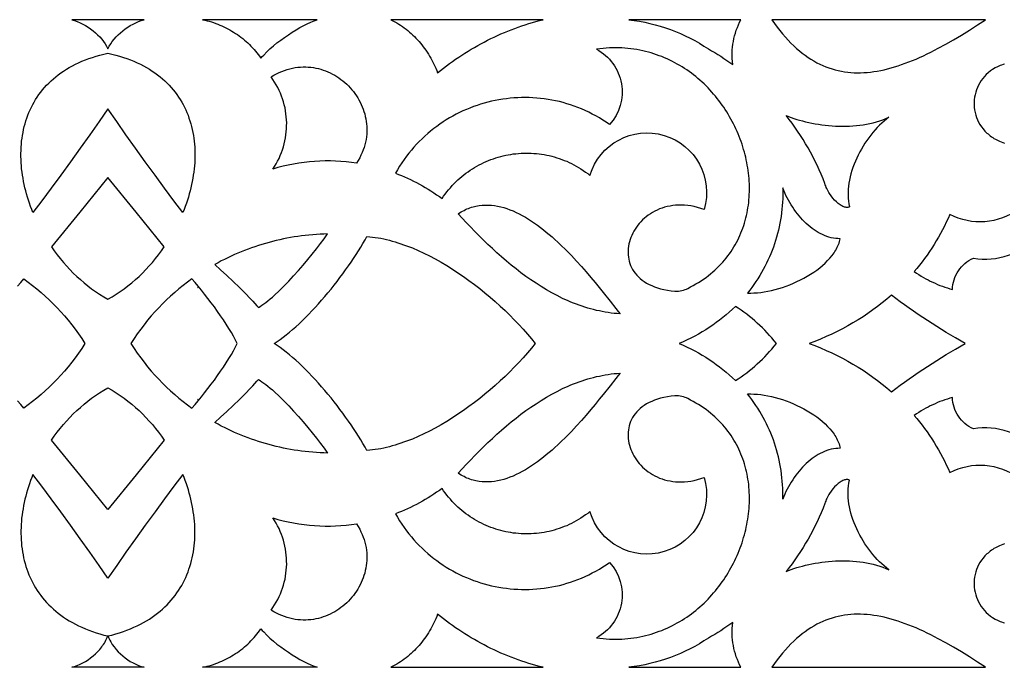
# Model space of a CAD drawing. Extents: x -660 to 660, y -460 to 460.
# Drawn here: x -13.6 to 138.3, y -400 to -300 of the extents above; entities that cross this region are included whole.
import ezdxf

# ---------------------------------------------------------------- set-up
doc = ezdxf.new("R2010")
doc.units = 0
doc.layers.add('LAYER_1', color=18, linetype='CONTINUOUS')

msp = doc.modelspace()

# ---------------------------------------------------------------- linework, layer by layer
at = {"layer": 'LAYER_1'}
for points in [[(-5.59, -300), (-5.16, -300.14), (-4.73, -300.29), (-4.3, -300.48), (-3.88, -300.68), (-3.46, -300.91), (-3.06, -301.16), (-2.67, -301.43), (-2.29, -301.71), (-1.93, -302.01), (-1.59, -302.33), (-1.26, -302.66), (-0.96, -303), (-0.68, -303.36), (-0.43, -303.73), (-0.2, -304.1), (-0.1, -304.29), (0, -304.48), (0.2, -304.1), (0.43, -303.73), (0.68, -303.36), (0.96, -303), (1.26, -302.66), (1.59, -302.33), (1.93, -302.01), (2.29, -301.71), (2.67, -301.43), (3.06, -301.16), (3.46, -300.91), (3.88, -300.68), (4.3, -300.48), (4.73, -300.29), (5.16, -300.14), (5.59, -300), (0, -300)], [(14.63, -300), (14.97, -300.08), (15.31, -300.16), (15.65, -300.25), (15.98, -300.35), (16.31, -300.46), (16.64, -300.57), (16.96, -300.7), (17.28, -300.83), (17.6, -300.96), (17.91, -301.11), (18.22, -301.26), (18.52, -301.42), (18.82, -301.58), (19.12, -301.75), (19.41, -301.93), (19.7, -302.12), (19.99, -302.31), (20.27, -302.51), (20.54, -302.72), (20.81, -302.93), (21.07, -303.15), (21.34, -303.37), (21.59, -303.6), (21.84, -303.84), (22.08, -304.08), (22.32, -304.33), (22.56, -304.59), (22.78, -304.85), (23, -305.11), (23.22, -305.39), (23.43, -305.66), (23.63, -305.95), (23.84, -305.71), (24.06, -305.47), (24.52, -304.99), (25.02, -304.52), (25.55, -304.06), (26.11, -303.6), (26.68, -303.16), (27.27, -302.73), (27.87, -302.32), (28.47, -301.93), (29.06, -301.56), (29.65, -301.22), (30.23, -300.91), (30.79, -300.63), (31.33, -300.38), (31.84, -300.17), (32.31, -300)], [(50.91, -308.19), (51.82, -307.47), (52.28, -307.12), (52.75, -306.78), (53.22, -306.44), (53.69, -306.12), (54.17, -305.79), (54.65, -305.48), (55.13, -305.17), (55.62, -304.86), (56.11, -304.57), (56.61, -304.28), (57.11, -303.99), (57.61, -303.72), (58.12, -303.45), (58.63, -303.19), (59.14, -302.93), (59.66, -302.68), (60.18, -302.44), (60.7, -302.21), (61.23, -301.98), (61.76, -301.77), (62.29, -301.55), (62.83, -301.35), (63.36, -301.16), (63.91, -300.97), (64.45, -300.79), (65, -300.61), (65.55, -300.45), (66.1, -300.29), (66.65, -300.14), (67.21, -300), (43.71, -300), (44.02, -300.16), (44.32, -300.33), (44.62, -300.5), (44.91, -300.68), (45.2, -300.87), (45.49, -301.07), (45.77, -301.27), (46.04, -301.48), (46.31, -301.69), (46.57, -301.91), (46.83, -302.14), (47.08, -302.37), (47.33, -302.61), (47.57, -302.85), (47.81, -303.11), (48.04, -303.36), (48.27, -303.62), (48.49, -303.89), (48.7, -304.17), (48.91, -304.44), (49.11, -304.73), (49.31, -305.02), (49.5, -305.31), (49.68, -305.61), (49.86, -305.92), (50.03, -306.23), (50.19, -306.54), (50.35, -306.86), (50.5, -307.19), (50.65, -307.51), (50.78, -307.85)], [(80.42, -300), (81.25, -300.11), (82.07, -300.24), (82.89, -300.39), (83.7, -300.57), (84.5, -300.78), (85.3, -301), (86.08, -301.25), (86.86, -301.53), (87.63, -301.82), (88.4, -302.14), (89.15, -302.48), (89.89, -302.85), (90.62, -303.23), (91.33, -303.64), (92.04, -304.07), (92.74, -304.52), (93.22, -304.79), (93.7, -305.08), (94.17, -305.37), (94.64, -305.66), (95.11, -305.97), (95.57, -306.28), (96.03, -306.59), (96.49, -306.91), (96.44, -306.47), (96.41, -306.02), (96.4, -305.57), (96.4, -305.13), (96.42, -304.68), (96.46, -304.24), (96.52, -303.8), (96.59, -303.36), (96.68, -302.92), (96.78, -302.49), (96.91, -302.06), (97.04, -301.64), (97.2, -301.22), (97.37, -300.81), (97.55, -300.4), (97.76, -300)], [(102.52, -300), (102.93, -300.59), (103.35, -301.15), (103.76, -301.69), (104.19, -302.2), (104.61, -302.69), (105.04, -303.16), (105.47, -303.61), (105.9, -304.03), (106.34, -304.43), (106.78, -304.81), (107.22, -305.17), (107.67, -305.5), (108.12, -305.82), (108.57, -306.11), (109.02, -306.38), (109.48, -306.64), (109.94, -306.87), (110.41, -307.08), (110.88, -307.28), (111.35, -307.45), (111.82, -307.61), (112.3, -307.75), (112.78, -307.86), (113.26, -307.96), (113.75, -308.05), (114.24, -308.11), (114.74, -308.16), (115.24, -308.19), (115.74, -308.2), (116.24, -308.19), (116.75, -308.17), (117.26, -308.14), (117.77, -308.09), (118.29, -308.02), (118.81, -307.93), (119.34, -307.84), (119.87, -307.72), (120.4, -307.59), (120.94, -307.45), (121.48, -307.29), (122.02, -307.12), (122.56, -306.94), (123.11, -306.74), (123.67, -306.53), (124.23, -306.31), (124.79, -306.08), (125.35, -305.83), (125.92, -305.57), (126.49, -305.3), (127.07, -305.01), (127.65, -304.72), (128.23, -304.42), (129.41, -303.77), (130.6, -303.09), (131.81, -302.37), (133.03, -301.62), (134.27, -300.82), (135.52, -300)], [(-11.58, -329.78), (-11.77, -329.3), (-11.95, -328.83), (-12.12, -328.35), (-12.28, -327.87), (-12.43, -327.39), (-12.57, -326.91), (-12.7, -326.42), (-12.82, -325.94), (-12.93, -325.46), (-13.03, -324.97), (-13.11, -324.49), (-13.19, -324.01), (-13.26, -323.52), (-13.32, -323.04), (-13.36, -322.56), (-13.4, -322.08), (-13.42, -321.6), (-13.43, -321.12), (-13.43, -320.65), (-13.42, -320.18), (-13.4, -319.71), (-13.37, -319.24), (-13.32, -318.78), (-13.26, -318.32), (-13.2, -317.86), (-13.11, -317.4), (-13.02, -316.95), (-12.92, -316.51), (-12.8, -316.07), (-12.67, -315.63), (-12.52, -315.2), (-12.37, -314.77), (-12.2, -314.35), (-12.02, -313.93), (-11.82, -313.52), (-11.61, -313.12), (-11.39, -312.72), (-11.16, -312.33), (-10.91, -311.94), (-10.65, -311.56), (-10.37, -311.19), (-10.08, -310.83), (-9.78, -310.47), (-9.46, -310.12), (-9.13, -309.78), (-8.78, -309.45), (-8.42, -309.13), (-8.05, -308.82), (-7.66, -308.51), (-7.26, -308.22), (-6.84, -307.93), (-6.4, -307.65), (-5.96, -307.39), (-5.49, -307.13), (-5.01, -306.89), (-4.52, -306.65), (-4.01, -306.43), (-3.48, -306.21), (-2.94, -306.01), (-2.39, -305.82), (-1.81, -305.65), (-1.23, -305.48), (-0.62, -305.33), (0, -305.19), (0.62, -305.33), (1.23, -305.48), (1.81, -305.65), (2.39, -305.82), (2.94, -306.01), (3.48, -306.21), (4.01, -306.43), (4.52, -306.65), (5.01, -306.89), (5.49, -307.13), (5.96, -307.39), (6.4, -307.65), (6.84, -307.93), (7.26, -308.22), (7.66, -308.51), (8.05, -308.82), (8.42, -309.13), (8.78, -309.45), (9.13, -309.78), (9.46, -310.12), (9.78, -310.47), (10.08, -310.83), (10.37, -311.19), (10.65, -311.56), (10.91, -311.94), (11.16, -312.33), (11.39, -312.72), (11.61, -313.12), (11.82, -313.52), (12.02, -313.93), (12.2, -314.35), (12.37, -314.77), (12.52, -315.2), (12.67, -315.63), (12.8, -316.07), (12.92, -316.51), (13.02, -316.95), (13.11, -317.4), (13.2, -317.86), (13.26, -318.32), (13.32, -318.78), (13.37, -319.24), (13.4, -319.71), (13.42, -320.18), (13.43, -320.65), (13.43, -321.12), (13.42, -321.6), (13.4, -322.08), (13.36, -322.56), (13.32, -323.04), (13.26, -323.52), (13.19, -324.01), (13.11, -324.49), (13.03, -324.97), (12.93, -325.46), (12.82, -325.94), (12.7, -326.42), (12.57, -326.91), (12.43, -327.39), (12.28, -327.87), (12.12, -328.35), (11.95, -328.83), (11.77, -329.3), (11.58, -329.78), (10.2, -327.96), (8.76, -326.03), (7.28, -324.02), (5.77, -321.95), (4.27, -319.86), (2.79, -317.78), (1.36, -315.74), (0, -313.77), (-1.36, -315.74), (-2.79, -317.78), (-4.27, -319.86), (-5.77, -321.95), (-7.28, -324.02), (-8.76, -326.03), (-10.2, -327.96)], [(25.46, -323.07), (25.72, -322.67), (25.97, -322.25), (26.2, -321.83), (26.42, -321.41), (26.61, -320.97), (26.79, -320.53), (26.95, -320.09), (27.1, -319.64), (27.22, -319.18), (27.33, -318.73), (27.42, -318.27), (27.49, -317.8), (27.55, -317.34), (27.58, -316.87), (27.6, -316.4), (27.61, -315.94), (27.59, -315.47), (27.55, -315), (27.5, -314.54), (27.43, -314.07), (27.35, -313.61), (27.24, -313.15), (27.12, -312.69), (26.98, -312.24), (26.82, -311.8), (26.64, -311.35), (26.44, -310.92), (26.23, -310.48), (26, -310.06), (25.75, -309.64), (25.49, -309.23), (25.2, -308.83), (25.61, -308.59), (26.03, -308.36), (26.44, -308.16), (26.85, -307.99), (27.27, -307.83), (27.68, -307.69), (28.09, -307.58), (28.51, -307.48), (28.92, -307.41), (29.33, -307.35), (29.74, -307.32), (30.14, -307.3), (30.54, -307.3), (30.94, -307.32), (31.34, -307.35), (31.73, -307.4), (32.12, -307.47), (32.5, -307.56), (32.88, -307.66), (33.25, -307.78), (33.62, -307.91), (33.98, -308.06), (34.33, -308.22), (34.68, -308.39), (35.02, -308.58), (35.35, -308.78), (35.67, -308.99), (35.98, -309.22), (36.29, -309.46), (36.59, -309.71), (36.87, -309.97), (37.15, -310.24), (37.42, -310.52), (37.67, -310.81), (37.91, -311.11), (38.15, -311.42), (38.37, -311.74), (38.58, -312.07), (38.77, -312.4), (38.95, -312.74), (39.12, -313.09), (39.28, -313.45), (39.42, -313.81), (39.54, -314.18), (39.66, -314.55), (39.75, -314.93), (39.83, -315.31), (39.89, -315.7), (39.94, -316.09), (39.97, -316.48), (39.99, -316.88), (39.98, -317.28), (39.96, -317.68), (39.92, -318.09), (39.86, -318.49), (39.78, -318.9), (39.68, -319.31), (39.56, -319.72), (39.42, -320.12), (39.26, -320.53), (39.08, -320.94), (38.88, -321.34), (38.65, -321.74), (38.41, -322.15), (37.6, -322.04), (36.8, -321.95), (35.99, -321.88), (35.17, -321.84), (34.36, -321.82), (33.55, -321.82), (32.73, -321.84), (31.92, -321.89), (31.11, -321.95), (30.29, -322.05), (29.48, -322.16), (28.67, -322.3), (27.86, -322.46), (27.06, -322.64), (26.25, -322.84)], [(114.53, -328.88), (114.44, -328.93), (114.34, -328.96), (114.24, -328.99), (114.13, -328.99), (114.01, -328.99), (113.89, -328.97), (113.76, -328.93), (113.63, -328.89), (113.49, -328.83), (113.35, -328.76), (113.21, -328.69), (113.07, -328.6), (112.78, -328.39), (112.49, -328.14), (112.21, -327.86), (111.93, -327.55), (111.67, -327.22), (111.43, -326.86), (111.31, -326.67), (111.2, -326.48), (111.1, -326.29), (111.01, -326.09), (110.92, -325.89), (110.84, -325.68), (110.77, -325.48), (110.71, -325.27), (110.43, -324.57), (110.14, -323.87), (109.83, -323.18), (109.51, -322.49), (109.18, -321.81), (108.84, -321.14), (108.48, -320.47), (108.11, -319.81), (107.73, -319.16), (107.34, -318.51), (106.93, -317.87), (106.51, -317.24), (106.08, -316.62), (105.64, -316), (105.19, -315.4), (104.73, -314.8), (105.11, -314.95), (105.51, -315.1), (105.93, -315.25), (106.36, -315.39), (106.81, -315.52), (107.27, -315.64), (107.74, -315.76), (108.22, -315.87), (108.71, -315.97), (109.21, -316.07), (109.72, -316.15), (110.24, -316.23), (110.76, -316.29), (111.29, -316.35), (111.82, -316.39), (112.36, -316.42), (112.89, -316.44), (113.43, -316.45), (113.97, -316.45), (114.51, -316.43), (115.05, -316.4), (115.58, -316.36), (116.12, -316.3), (116.64, -316.23), (117.16, -316.14), (117.68, -316.04), (118.19, -315.92), (118.69, -315.78), (119.18, -315.63), (119.66, -315.46), (120.12, -315.28), (120.58, -315.07), (120.22, -315.35), (119.85, -315.65), (119.5, -315.96), (119.15, -316.3), (118.8, -316.65), (118.47, -317.02), (118.14, -317.41), (117.82, -317.81), (117.5, -318.22), (117.2, -318.64), (116.91, -319.07), (116.63, -319.52), (116.36, -319.97), (116.11, -320.43), (115.87, -320.9), (115.64, -321.37), (115.43, -321.85), (115.23, -322.33), (115.05, -322.82), (114.89, -323.3), (114.74, -323.79), (114.62, -324.28), (114.51, -324.76), (114.42, -325.24), (114.36, -325.72), (114.31, -326.19), (114.29, -326.66), (114.29, -327.12), (114.31, -327.57), (114.36, -328.02), (114.44, -328.45)], [(0, -343.17), (0.65, -342.8), (1.28, -342.4), (1.9, -341.99), (2.51, -341.55), (3.1, -341.1), (3.69, -340.63), (4.25, -340.14), (4.81, -339.64), (5.35, -339.12), (5.88, -338.58), (6.39, -338.03), (6.88, -337.47), (7.37, -336.89), (7.83, -336.3), (8.28, -335.7), (8.71, -335.09), (4.35, -329.74), (0, -324.38), (-4.35, -329.74), (-8.71, -335.09), (-8.28, -335.7), (-7.83, -336.3), (-7.37, -336.89), (-6.88, -337.47), (-6.39, -338.03), (-5.88, -338.58), (-5.35, -339.12), (-4.81, -339.64), (-4.25, -340.14), (-3.69, -340.63), (-3.1, -341.1), (-2.51, -341.55), (-1.9, -341.99), (-1.28, -342.4), (-0.65, -342.8)], [(98.77, -342.21), (99.26, -342.22), (99.77, -342.2), (100.29, -342.17), (100.82, -342.11), (101.36, -342.03), (101.91, -341.93), (102.47, -341.81), (103.03, -341.67), (103.6, -341.51), (104.16, -341.33), (104.73, -341.14), (105.29, -340.92), (105.85, -340.7), (106.4, -340.45), (106.94, -340.19), (107.47, -339.91), (107.99, -339.62), (108.5, -339.31), (108.99, -338.99), (109.46, -338.66), (109.92, -338.31), (110.35, -337.96), (110.76, -337.59), (111.14, -337.21), (111.5, -336.81), (111.83, -336.41), (111.98, -336.21), (112.13, -336), (112.27, -335.79), (112.4, -335.58), (112.52, -335.37), (112.63, -335.15), (112.73, -334.94), (112.83, -334.72), (112.91, -334.5), (112.98, -334.27), (113.05, -334.05), (113.1, -333.82), (112.74, -333.81), (112.39, -333.78), (112.04, -333.73), (111.69, -333.66), (111.34, -333.57), (111, -333.46), (110.66, -333.33), (110.33, -333.18), (110, -333.02), (109.67, -332.84), (109.35, -332.65), (109.04, -332.44), (108.73, -332.22), (108.43, -331.98), (108.13, -331.73), (107.84, -331.46), (107.55, -331.19), (107.28, -330.9), (107.01, -330.6), (106.74, -330.29), (106.48, -329.97), (106.23, -329.65), (105.99, -329.31), (105.76, -328.96), (105.53, -328.61), (105.31, -328.25), (105.11, -327.89), (104.91, -327.51), (104.71, -327.14), (104.53, -326.76), (104.36, -326.37), (104.2, -325.98), (104.21, -326.53), (104.21, -327.09), (104.2, -327.64), (104.17, -328.19), (104.13, -328.73), (104.08, -329.28), (104.02, -329.82), (103.95, -330.37), (103.86, -330.91), (103.77, -331.44), (103.66, -331.98), (103.54, -332.51), (103.4, -333.04), (103.26, -333.56), (103.1, -334.08), (102.94, -334.6), (102.76, -335.11), (102.57, -335.62), (102.37, -336.13), (102.15, -336.63), (101.93, -337.12), (101.7, -337.61), (101.45, -338.1), (101.2, -338.58), (100.93, -339.05), (100.65, -339.52), (100.36, -339.99), (100.07, -340.45), (99.76, -340.9), (99.44, -341.34), (99.11, -341.78)], [(54.08, -329.98), (54.31, -329.83), (54.53, -329.69), (54.76, -329.56), (54.99, -329.44), (55.22, -329.33), (55.45, -329.23), (55.68, -329.14), (55.91, -329.05), (56.14, -328.97), (56.38, -328.9), (56.61, -328.84), (56.84, -328.79), (57.08, -328.74), (57.32, -328.7), (57.79, -328.65), (58.26, -328.62), (58.74, -328.62), (59.21, -328.65), (59.69, -328.71), (60.17, -328.79), (60.65, -328.89), (61.13, -329.02), (61.61, -329.17), (62.09, -329.35), (62.56, -329.54), (63.04, -329.75), (63.52, -329.99), (63.99, -330.24), (64.46, -330.51), (64.93, -330.79), (65.4, -331.09), (65.87, -331.41), (66.33, -331.74), (66.79, -332.08), (67.25, -332.43), (67.7, -332.8), (68.15, -333.17), (68.59, -333.55), (69.03, -333.95), (69.47, -334.35), (69.9, -334.75), (70.74, -335.58), (71.57, -336.42), (72.36, -337.27), (73.13, -338.12), (73.87, -338.96), (74.57, -339.79), (75.24, -340.6), (76.48, -342.12), (77.54, -343.47), (78.43, -344.59), (78.8, -345.05), (79.12, -345.43), (78.65, -345.39), (78.18, -345.35), (77.72, -345.3), (77.26, -345.23), (76.8, -345.16), (76.34, -345.08), (75.89, -344.98), (75.44, -344.88), (74.99, -344.77), (74.54, -344.66), (74.1, -344.53), (73.66, -344.39), (73.22, -344.25), (72.78, -344.1), (72.34, -343.94), (71.91, -343.77), (71.48, -343.6), (71.05, -343.41), (70.21, -343.03), (69.37, -342.61), (68.54, -342.17), (67.72, -341.71), (66.91, -341.22), (66.11, -340.71), (65.32, -340.18), (64.54, -339.63), (63.78, -339.07), (63.02, -338.48), (62.27, -337.88), (61.53, -337.27), (60.8, -336.64), (60.08, -336), (59.37, -335.35), (58.68, -334.7), (57.99, -334.03), (57.31, -333.37), (56.64, -332.69), (55.99, -332.01), (55.34, -331.33)], [(23.23, -344.46), (23.5, -344.29), (23.79, -344.1), (24.09, -343.89), (24.4, -343.65), (24.72, -343.4), (25.05, -343.12), (25.39, -342.83), (25.74, -342.52), (26.45, -341.85), (27.18, -341.13), (27.92, -340.36), (28.67, -339.56), (29.41, -338.74), (30.15, -337.9), (30.86, -337.05), (31.56, -336.21), (32.22, -335.39), (32.84, -334.58), (33.41, -333.82), (33.93, -333.09), (33.35, -333.11), (32.78, -333.13), (32.2, -333.17), (31.62, -333.21), (31.05, -333.26), (30.48, -333.32), (29.91, -333.39), (29.34, -333.46), (28.78, -333.55), (28.21, -333.64), (27.65, -333.75), (27.09, -333.86), (26.53, -333.98), (25.98, -334.11), (25.43, -334.24), (24.88, -334.39), (24.33, -334.54), (23.78, -334.7), (23.24, -334.87), (22.7, -335.05), (22.17, -335.24), (21.64, -335.43), (21.11, -335.63), (20.58, -335.84), (20.06, -336.06), (19.54, -336.28), (19.02, -336.52), (18.51, -336.76), (18.01, -337.01), (17.5, -337.26), (17, -337.53), (16.51, -337.8), (17.41, -338.62), (18.36, -339.5), (19.34, -340.42), (20.3, -341.35), (21.2, -342.24), (22.02, -343.08), (22.38, -343.47), (22.71, -343.83), (22.99, -344.16)], [(40, -366.53), (39.7, -365.99), (39.38, -365.44), (39.05, -364.88), (38.69, -364.31), (38.33, -363.73), (37.94, -363.15), (37.55, -362.56), (37.13, -361.97), (36.71, -361.38), (36.28, -360.78), (35.83, -360.19), (35.38, -359.59), (34.92, -359), (34.45, -358.41), (33.97, -357.83), (33.49, -357.26), (33, -356.69), (32.51, -356.13), (32.01, -355.58), (31.51, -355.05), (31.01, -354.53), (30.51, -354.02), (30.01, -353.52), (29.51, -353.05), (29.01, -352.59), (28.52, -352.15), (28.03, -351.73), (27.54, -351.34), (27.06, -350.97), (26.58, -350.62), (26.12, -350.3), (25.66, -350), (26.12, -349.7), (26.58, -349.38), (27.06, -349.03), (27.54, -348.66), (28.03, -348.27), (28.52, -347.85), (29.01, -347.41), (29.51, -346.95), (30.01, -346.48), (30.51, -345.98), (31.01, -345.47), (31.51, -344.95), (32.01, -344.42), (32.51, -343.87), (33, -343.31), (33.49, -342.74), (33.97, -342.17), (34.45, -341.59), (34.92, -341), (35.38, -340.41), (35.83, -339.81), (36.28, -339.22), (36.71, -338.62), (37.13, -338.03), (37.55, -337.44), (37.94, -336.85), (38.33, -336.27), (38.69, -335.69), (39.05, -335.12), (39.38, -334.56), (39.7, -334.01), (40, -333.47), (40.43, -333.51), (40.86, -333.56), (41.29, -333.61), (41.72, -333.68), (42.15, -333.76), (42.59, -333.85), (43.03, -333.95), (43.46, -334.06), (43.9, -334.18), (44.35, -334.3), (44.79, -334.44), (45.23, -334.59), (45.67, -334.74), (46.12, -334.9), (47.01, -335.25), (47.9, -335.63), (48.79, -336.04), (49.67, -336.48), (50.56, -336.95), (51.44, -337.44), (52.32, -337.96), (53.19, -338.51), (54.05, -339.07), (54.91, -339.66), (55.75, -340.26), (56.59, -340.89), (57.41, -341.53), (58.22, -342.18), (59.02, -342.85), (59.8, -343.53), (60.57, -344.23), (61.32, -344.93), (62.05, -345.64), (62.76, -346.36), (63.45, -347.08), (64.12, -347.81), (64.77, -348.54), (65.39, -349.27), (65.99, -350), (65.39, -350.73), (64.77, -351.46), (64.12, -352.19), (63.45, -352.92), (62.76, -353.64), (62.05, -354.36), (61.32, -355.07), (60.57, -355.77), (59.8, -356.47), (59.02, -357.15), (58.22, -357.82), (57.41, -358.47), (56.59, -359.11), (55.75, -359.74), (54.91, -360.34), (54.05, -360.93), (53.19, -361.49), (52.32, -362.04), (51.44, -362.56), (50.56, -363.05), (49.67, -363.52), (48.79, -363.96), (47.9, -364.37), (47.01, -364.75), (46.56, -364.93), (46.12, -365.1), (45.67, -365.26), (45.23, -365.41), (44.79, -365.56), (44.35, -365.7), (43.9, -365.82), (43.46, -365.94), (43.03, -366.05), (42.59, -366.15), (42.15, -366.24), (41.72, -366.32), (41.29, -366.39), (40.86, -366.44), (40.43, -366.49)], [(12.98, -359.97), (13.45, -359.42), (13.94, -358.84), (14.43, -358.24), (14.94, -357.61), (15.44, -356.96), (15.94, -356.3), (16.44, -355.64), (16.93, -354.96), (17.4, -354.29), (17.85, -353.63), (18.28, -352.97), (18.69, -352.33), (19.07, -351.71), (19.41, -351.11), (19.71, -350.54), (19.98, -350), (19.71, -349.46), (19.41, -348.89), (19.07, -348.29), (18.69, -347.67), (18.28, -347.03), (17.85, -346.37), (17.4, -345.71), (16.93, -345.04), (16.44, -344.36), (15.94, -343.7), (15.44, -343.04), (14.94, -342.39), (14.43, -341.76), (13.94, -341.16), (13.45, -340.58), (12.98, -340.03), (12.29, -340.53), (11.63, -341.05), (10.97, -341.58), (10.32, -342.12), (9.68, -342.69), (9.06, -343.27), (8.45, -343.86), (7.85, -344.47), (7.26, -345.1), (6.69, -345.75), (6.13, -346.42), (5.59, -347.1), (5.06, -347.8), (4.54, -348.51), (4.04, -349.25), (3.55, -350), (4.04, -350.75), (4.54, -351.49), (5.06, -352.2), (5.59, -352.9), (6.13, -353.58), (6.69, -354.25), (7.26, -354.9), (7.85, -355.53), (8.45, -356.14), (9.06, -356.73), (9.68, -357.31), (10.32, -357.88), (10.97, -358.42), (11.63, -358.95), (12.29, -359.47)], [(108.31, -350), (109.19, -350.33), (110.06, -350.69), (110.92, -351.06), (111.77, -351.44), (112.61, -351.85), (113.43, -352.27), (114.25, -352.71), (115.05, -353.17), (115.84, -353.64), (116.61, -354.14), (117.37, -354.65), (118.12, -355.18), (118.86, -355.72), (119.58, -356.29), (120.29, -356.87), (120.98, -357.46), (121.66, -356.95), (122.34, -356.45), (123.03, -355.95), (123.72, -355.45), (124.42, -354.97), (125.13, -354.49), (126.54, -353.54), (127.98, -352.62), (129.43, -351.72), (130.9, -350.85), (132.39, -350), (130.9, -349.15), (129.43, -348.28), (127.98, -347.38), (126.54, -346.46), (125.13, -345.51), (124.42, -345.03), (123.72, -344.55), (123.03, -344.05), (122.34, -343.55), (121.66, -343.05), (120.98, -342.54), (120.29, -343.13), (119.58, -343.71), (118.86, -344.28), (118.12, -344.82), (117.37, -345.35), (116.61, -345.86), (115.84, -346.36), (115.05, -346.83), (114.25, -347.29), (113.43, -347.73), (112.61, -348.15), (111.77, -348.56), (110.92, -348.94), (110.06, -349.31), (109.19, -349.67)], [(88.24, -350), (88.85, -350.27), (89.44, -350.55), (90.03, -350.84), (90.62, -351.14), (91.19, -351.46), (91.76, -351.79), (92.32, -352.13), (92.86, -352.48), (93.41, -352.84), (93.94, -353.22), (94.46, -353.6), (94.97, -354), (95.47, -354.42), (95.96, -354.84), (96.44, -355.28), (96.91, -355.73), (97.35, -355.44), (97.79, -355.14), (98.22, -354.83), (98.64, -354.52), (99.06, -354.19), (99.47, -353.86), (99.88, -353.52), (100.28, -353.16), (100.67, -352.8), (101.06, -352.43), (101.44, -352.05), (101.81, -351.66), (102.18, -351.26), (102.54, -350.85), (102.89, -350.43), (103.23, -350), (102.89, -349.57), (102.54, -349.15), (102.18, -348.74), (101.81, -348.34), (101.44, -347.95), (101.06, -347.57), (100.67, -347.2), (100.28, -346.84), (99.88, -346.48), (99.47, -346.14), (99.06, -345.81), (98.64, -345.48), (98.22, -345.17), (97.79, -344.86), (97.35, -344.56), (96.91, -344.27), (96.44, -344.72), (95.96, -345.16), (95.47, -345.58), (94.97, -346), (94.46, -346.4), (93.94, -346.78), (93.41, -347.16), (92.86, -347.52), (92.32, -347.87), (91.76, -348.21), (91.19, -348.54), (90.62, -348.86), (90.03, -349.16), (89.44, -349.45), (88.85, -349.73)], [(54.08, -370.02), (55.34, -368.67), (55.99, -367.99), (56.64, -367.31), (57.31, -366.63), (57.99, -365.97), (58.68, -365.3), (59.37, -364.65), (60.08, -364), (60.8, -363.36), (61.53, -362.73), (62.27, -362.12), (63.02, -361.52), (63.78, -360.93), (64.54, -360.37), (65.32, -359.82), (66.11, -359.29), (66.91, -358.78), (67.72, -358.29), (68.54, -357.83), (69.37, -357.39), (70.21, -356.97), (71.05, -356.59), (71.48, -356.4), (71.91, -356.23), (72.34, -356.06), (72.78, -355.9), (73.22, -355.75), (73.66, -355.61), (74.1, -355.47), (74.54, -355.34), (74.99, -355.23), (75.44, -355.12), (75.89, -355.02), (76.34, -354.92), (76.8, -354.84), (77.26, -354.77), (77.72, -354.7), (78.18, -354.65), (78.65, -354.61), (79.12, -354.57), (78.8, -354.95), (78.43, -355.41), (77.54, -356.53), (76.48, -357.88), (75.88, -358.62), (75.24, -359.4), (74.57, -360.21), (73.87, -361.04), (73.13, -361.88), (72.36, -362.73), (71.57, -363.58), (70.74, -364.42), (69.9, -365.25), (69.47, -365.65), (69.03, -366.05), (68.59, -366.45), (68.15, -366.83), (67.7, -367.2), (67.25, -367.57), (66.79, -367.92), (66.33, -368.26), (65.87, -368.59), (65.4, -368.91), (64.93, -369.21), (64.46, -369.49), (63.99, -369.76), (63.52, -370.01), (63.04, -370.25), (62.56, -370.46), (62.09, -370.65), (61.61, -370.83), (61.13, -370.98), (60.65, -371.11), (60.17, -371.21), (59.69, -371.29), (59.21, -371.35), (58.74, -371.38), (58.26, -371.38), (57.79, -371.35), (57.32, -371.3), (57.08, -371.26), (56.84, -371.21), (56.61, -371.16), (56.38, -371.1), (56.14, -371.03), (55.91, -370.95), (55.68, -370.86), (55.45, -370.77), (55.22, -370.67), (54.99, -370.56), (54.76, -370.44), (54.53, -370.31), (54.31, -370.17)], [(0, -375.62), (-4.35, -370.26), (-8.71, -364.91), (-8.28, -364.3), (-7.83, -363.7), (-7.37, -363.11), (-6.88, -362.53), (-6.39, -361.97), (-5.88, -361.42), (-5.35, -360.88), (-4.81, -360.36), (-4.25, -359.86), (-3.69, -359.37), (-3.1, -358.9), (-2.51, -358.45), (-1.9, -358.01), (-1.28, -357.6), (-0.65, -357.2), (0, -356.83), (0.65, -357.2), (1.28, -357.6), (1.9, -358.01), (2.51, -358.45), (3.1, -358.9), (3.69, -359.37), (4.25, -359.86), (4.81, -360.36), (5.35, -360.88), (5.88, -361.42), (6.39, -361.97), (6.88, -362.53), (7.37, -363.11), (7.83, -363.7), (8.28, -364.3), (8.71, -364.91), (4.35, -370.26)], [(16.51, -362.2), (17.41, -361.38), (18.36, -360.5), (19.34, -359.58), (20.3, -358.65), (21.2, -357.76), (22.02, -356.92), (22.38, -356.53), (22.71, -356.17), (22.99, -355.84), (23.23, -355.54), (23.5, -355.71), (23.79, -355.9), (24.09, -356.11), (24.4, -356.35), (24.72, -356.6), (25.05, -356.88), (25.39, -357.17), (25.74, -357.48), (26.45, -358.15), (27.18, -358.87), (27.92, -359.64), (28.67, -360.44), (29.41, -361.26), (30.15, -362.1), (30.86, -362.95), (31.56, -363.79), (32.22, -364.61), (32.84, -365.42), (33.41, -366.18), (33.93, -366.91), (33.35, -366.89), (32.78, -366.87), (32.2, -366.83), (31.62, -366.79), (31.05, -366.74), (30.48, -366.68), (29.91, -366.61), (29.34, -366.54), (28.78, -366.45), (28.21, -366.36), (27.65, -366.25), (27.09, -366.14), (26.53, -366.02), (25.98, -365.89), (25.43, -365.76), (24.88, -365.61), (24.33, -365.46), (23.78, -365.3), (23.24, -365.13), (22.7, -364.95), (22.17, -364.76), (21.64, -364.57), (21.11, -364.37), (20.58, -364.16), (20.06, -363.94), (19.54, -363.72), (19.02, -363.48), (18.51, -363.24), (18.01, -362.99), (17.5, -362.74), (17, -362.47)], [(104.2, -374.02), (104.21, -373.47), (104.21, -372.91), (104.2, -372.36), (104.17, -371.81), (104.13, -371.27), (104.08, -370.72), (104.02, -370.18), (103.95, -369.63), (103.86, -369.09), (103.77, -368.56), (103.66, -368.02), (103.54, -367.49), (103.4, -366.96), (103.26, -366.44), (103.1, -365.92), (102.94, -365.4), (102.76, -364.89), (102.57, -364.38), (102.37, -363.87), (102.15, -363.37), (101.93, -362.88), (101.7, -362.39), (101.45, -361.9), (101.2, -361.42), (100.93, -360.95), (100.65, -360.48), (100.36, -360.01), (100.07, -359.55), (99.76, -359.1), (99.44, -358.66), (99.11, -358.22), (98.77, -357.79), (99.26, -357.78), (99.77, -357.8), (100.29, -357.83), (100.82, -357.89), (101.36, -357.97), (101.91, -358.07), (102.47, -358.19), (103.03, -358.33), (103.6, -358.49), (104.16, -358.67), (104.73, -358.86), (105.29, -359.08), (105.85, -359.3), (106.4, -359.55), (106.94, -359.81), (107.47, -360.09), (107.99, -360.38), (108.5, -360.69), (108.99, -361.01), (109.46, -361.34), (109.92, -361.69), (110.35, -362.04), (110.76, -362.41), (111.14, -362.79), (111.5, -363.19), (111.83, -363.59), (111.98, -363.79), (112.13, -364), (112.27, -364.21), (112.4, -364.42), (112.52, -364.63), (112.63, -364.85), (112.73, -365.06), (112.83, -365.28), (112.91, -365.5), (112.98, -365.73), (113.05, -365.95), (113.1, -366.18), (112.74, -366.19), (112.39, -366.22), (112.04, -366.27), (111.69, -366.34), (111.34, -366.43), (111, -366.54), (110.66, -366.67), (110.33, -366.82), (110, -366.98), (109.67, -367.16), (109.35, -367.35), (109.04, -367.56), (108.73, -367.78), (108.43, -368.02), (108.13, -368.27), (107.84, -368.54), (107.55, -368.81), (107.28, -369.1), (107.01, -369.4), (106.74, -369.71), (106.48, -370.03), (106.23, -370.35), (105.99, -370.69), (105.76, -371.04), (105.53, -371.39), (105.31, -371.75), (105.11, -372.11), (104.91, -372.49), (104.71, -372.86), (104.53, -373.24), (104.36, -373.63)], [(-5.59, -400), (-5.16, -399.86), (-4.73, -399.7), (-4.3, -399.52), (-3.88, -399.31), (-3.46, -399.08), (-3.06, -398.82), (-2.67, -398.54), (-2.29, -398.25), (-1.93, -397.93), (-1.59, -397.59), (-1.26, -397.23), (-0.96, -396.85), (-0.82, -396.65), (-0.68, -396.45), (-0.55, -396.25), (-0.43, -396.04), (-0.31, -395.83), (-0.2, -395.61), (-0.1, -395.39), (0, -395.16), (0.62, -395.01), (1.23, -394.84), (1.81, -394.66), (2.39, -394.47), (2.94, -394.26), (3.48, -394.05), (4.01, -393.82), (4.52, -393.58), (5.01, -393.34), (5.49, -393.08), (5.96, -392.81), (6.4, -392.54), (6.84, -392.25), (7.26, -391.95), (7.66, -391.65), (8.05, -391.33), (8.42, -391.01), (8.78, -390.68), (9.13, -390.34), (9.46, -389.99), (9.78, -389.63), (10.08, -389.27), (10.37, -388.9), (10.65, -388.52), (10.91, -388.14), (11.16, -387.75), (11.39, -387.35), (11.61, -386.95), (11.82, -386.54), (12.02, -386.12), (12.2, -385.7), (12.37, -385.27), (12.52, -384.84), (12.67, -384.41), (12.8, -383.97), (12.92, -383.52), (13.02, -383.07), (13.11, -382.62), (13.2, -382.16), (13.26, -381.7), (13.32, -381.24), (13.37, -380.77), (13.4, -380.3), (13.42, -379.83), (13.43, -379.36), (13.43, -378.88), (13.42, -378.41), (13.4, -377.93), (13.36, -377.45), (13.32, -376.96), (13.26, -376.48), (13.19, -376), (13.11, -375.51), (13.03, -375.03), (12.93, -374.54), (12.82, -374.06), (12.7, -373.58), (12.57, -373.09), (12.43, -372.61), (12.28, -372.13), (12.12, -371.65), (11.95, -371.17), (11.77, -370.7), (11.58, -370.22), (10.2, -372.04), (8.76, -373.97), (7.28, -375.98), (5.77, -378.05), (4.27, -380.14), (2.79, -382.22), (1.36, -384.26), (0, -386.23), (-1.36, -384.26), (-2.79, -382.22), (-4.27, -380.14), (-5.77, -378.05), (-7.28, -375.98), (-8.76, -373.97), (-10.2, -372.04), (-11.58, -370.22), (-11.77, -370.7), (-11.95, -371.17), (-12.12, -371.65), (-12.28, -372.13), (-12.43, -372.61), (-12.57, -373.09), (-12.7, -373.58), (-12.82, -374.06), (-12.93, -374.54), (-13.03, -375.03), (-13.11, -375.51), (-13.19, -376), (-13.26, -376.48), (-13.32, -376.96), (-13.36, -377.45), (-13.4, -377.93), (-13.42, -378.41), (-13.43, -378.88), (-13.43, -379.36), (-13.42, -379.83), (-13.4, -380.3), (-13.37, -380.77), (-13.32, -381.24), (-13.26, -381.7), (-13.2, -382.16), (-13.11, -382.62), (-13.02, -383.07), (-12.92, -383.52), (-12.8, -383.97), (-12.67, -384.41), (-12.52, -384.84), (-12.37, -385.27), (-12.2, -385.7), (-12.02, -386.12), (-11.82, -386.54), (-11.61, -386.95), (-11.39, -387.35), (-11.16, -387.75), (-10.91, -388.14), (-10.65, -388.52), (-10.37, -388.9), (-10.08, -389.27), (-9.78, -389.63), (-9.46, -389.99), (-9.13, -390.34), (-8.78, -390.68), (-8.42, -391.01), (-8.05, -391.33), (-7.66, -391.65), (-7.26, -391.95), (-6.84, -392.25), (-6.4, -392.54), (-5.96, -392.81), (-5.49, -393.08), (-5.01, -393.34), (-4.52, -393.58), (-4.01, -393.82), (-3.48, -394.05), (-2.94, -394.26), (-2.39, -394.47), (-1.81, -394.66), (-1.23, -394.84), (-0.62, -395.01), (0, -395.16), (0.1, -395.39), (0.2, -395.61), (0.31, -395.83), (0.43, -396.04), (0.55, -396.25), (0.68, -396.45), (0.96, -396.85), (1.26, -397.23), (1.59, -397.59), (1.93, -397.93), (2.29, -398.25), (2.67, -398.54), (3.06, -398.82), (3.46, -399.08), (3.88, -399.31), (4.3, -399.52), (4.73, -399.7), (5.16, -399.86), (5.59, -400), (0, -400)], [(104.73, -385.2), (105.11, -385.05), (105.51, -384.9), (105.93, -384.75), (106.36, -384.61), (106.81, -384.48), (107.27, -384.36), (107.74, -384.24), (108.22, -384.13), (108.71, -384.03), (109.21, -383.93), (109.72, -383.85), (110.24, -383.77), (110.76, -383.71), (111.29, -383.65), (111.82, -383.61), (112.36, -383.58), (112.89, -383.56), (113.43, -383.55), (113.97, -383.55), (114.51, -383.57), (115.05, -383.6), (115.58, -383.64), (116.12, -383.7), (116.64, -383.77), (117.16, -383.86), (117.68, -383.96), (118.19, -384.08), (118.69, -384.22), (119.18, -384.37), (119.66, -384.54), (120.12, -384.72), (120.58, -384.93), (120.22, -384.65), (119.85, -384.35), (119.5, -384.04), (119.15, -383.7), (118.8, -383.35), (118.47, -382.98), (118.14, -382.59), (117.82, -382.19), (117.5, -381.78), (117.2, -381.36), (116.91, -380.93), (116.63, -380.48), (116.36, -380.03), (116.11, -379.57), (115.87, -379.1), (115.64, -378.63), (115.43, -378.15), (115.23, -377.67), (115.05, -377.18), (114.89, -376.7), (114.74, -376.21), (114.62, -375.72), (114.51, -375.24), (114.42, -374.76), (114.36, -374.28), (114.31, -373.81), (114.29, -373.34), (114.29, -372.88), (114.31, -372.43), (114.36, -371.98), (114.44, -371.55), (114.53, -371.12), (114.44, -371.07), (114.34, -371.04), (114.24, -371.01), (114.13, -371.01), (114.01, -371.01), (113.89, -371.03), (113.76, -371.07), (113.63, -371.11), (113.49, -371.17), (113.35, -371.24), (113.21, -371.31), (113.07, -371.4), (112.78, -371.61), (112.49, -371.86), (112.21, -372.14), (111.93, -372.45), (111.67, -372.78), (111.43, -373.14), (111.31, -373.33), (111.2, -373.52), (111.1, -373.71), (111.01, -373.91), (110.92, -374.11), (110.84, -374.32), (110.77, -374.52), (110.71, -374.73), (110.43, -375.43), (110.14, -376.13), (109.83, -376.82), (109.51, -377.51), (109.18, -378.19), (108.84, -378.86), (108.48, -379.53), (108.11, -380.19), (107.73, -380.84), (107.34, -381.49), (106.93, -382.13), (106.51, -382.76), (106.08, -383.38), (105.64, -384), (105.19, -384.6)], [(25.2, -391.17), (25.49, -390.77), (25.75, -390.36), (26, -389.94), (26.23, -389.52), (26.44, -389.08), (26.64, -388.65), (26.82, -388.2), (26.98, -387.76), (27.12, -387.31), (27.24, -386.85), (27.35, -386.39), (27.43, -385.93), (27.5, -385.46), (27.55, -385), (27.59, -384.53), (27.61, -384.06), (27.6, -383.6), (27.58, -383.13), (27.55, -382.66), (27.49, -382.2), (27.42, -381.73), (27.33, -381.27), (27.22, -380.82), (27.1, -380.36), (26.95, -379.91), (26.79, -379.47), (26.61, -379.03), (26.42, -378.59), (26.2, -378.17), (25.97, -377.75), (25.72, -377.33), (25.46, -376.93), (26.25, -377.16), (27.06, -377.36), (27.86, -377.54), (28.67, -377.7), (29.48, -377.84), (30.29, -377.95), (31.11, -378.05), (31.92, -378.11), (32.73, -378.16), (33.55, -378.18), (34.36, -378.18), (35.17, -378.16), (35.99, -378.12), (36.8, -378.05), (37.6, -377.96), (38.41, -377.85), (38.65, -378.26), (38.88, -378.66), (39.08, -379.06), (39.26, -379.47), (39.42, -379.88), (39.56, -380.28), (39.68, -380.69), (39.78, -381.1), (39.86, -381.51), (39.92, -381.91), (39.96, -382.32), (39.98, -382.72), (39.99, -383.12), (39.97, -383.52), (39.94, -383.91), (39.89, -384.3), (39.83, -384.69), (39.75, -385.07), (39.66, -385.45), (39.54, -385.82), (39.42, -386.19), (39.28, -386.55), (39.12, -386.91), (38.95, -387.26), (38.77, -387.6), (38.58, -387.93), (38.37, -388.26), (38.15, -388.58), (37.91, -388.89), (37.67, -389.19), (37.42, -389.48), (37.15, -389.76), (36.87, -390.03), (36.59, -390.29), (36.29, -390.54), (35.98, -390.78), (35.67, -391.01), (35.35, -391.22), (35.02, -391.42), (34.68, -391.61), (34.33, -391.78), (33.98, -391.94), (33.62, -392.09), (33.25, -392.22), (32.88, -392.34), (32.5, -392.44), (32.12, -392.53), (31.73, -392.6), (31.34, -392.65), (30.94, -392.68), (30.54, -392.7), (30.14, -392.7), (29.74, -392.68), (29.33, -392.65), (28.92, -392.59), (28.51, -392.52), (28.09, -392.42), (27.68, -392.31), (27.27, -392.17), (26.85, -392.01), (26.44, -391.84), (26.03, -391.64), (25.61, -391.41)], [(43.71, -400), (67.21, -400), (66.65, -399.86), (66.1, -399.71), (65.55, -399.55), (65, -399.39), (64.45, -399.21), (63.91, -399.03), (63.36, -398.84), (62.83, -398.65), (62.29, -398.45), (61.76, -398.23), (61.23, -398.02), (60.7, -397.79), (60.18, -397.56), (59.66, -397.32), (59.14, -397.07), (58.63, -396.81), (58.12, -396.55), (57.61, -396.28), (57.11, -396.01), (56.61, -395.72), (56.11, -395.43), (55.62, -395.14), (55.13, -394.83), (54.65, -394.52), (54.17, -394.21), (53.69, -393.88), (53.22, -393.56), (52.75, -393.22), (52.28, -392.88), (51.82, -392.53), (50.91, -391.81), (50.78, -392.15), (50.65, -392.49), (50.5, -392.81), (50.35, -393.14), (50.19, -393.46), (50.03, -393.77), (49.86, -394.08), (49.68, -394.39), (49.5, -394.69), (49.31, -394.98), (49.11, -395.27), (48.91, -395.56), (48.7, -395.83), (48.49, -396.11), (48.27, -396.38), (48.04, -396.64), (47.81, -396.89), (47.57, -397.15), (47.33, -397.39), (47.08, -397.63), (46.83, -397.86), (46.57, -398.09), (46.31, -398.31), (46.04, -398.52), (45.77, -398.73), (45.49, -398.93), (45.2, -399.13), (44.91, -399.32), (44.62, -399.5), (44.32, -399.67), (44.02, -399.84)], [(102.52, -400), (135.52, -400), (134.27, -399.18), (133.03, -398.38), (131.81, -397.63), (130.6, -396.91), (129.41, -396.23), (128.23, -395.58), (127.65, -395.28), (127.07, -394.99), (126.49, -394.7), (125.92, -394.43), (125.35, -394.17), (124.79, -393.92), (124.23, -393.69), (123.67, -393.47), (123.11, -393.26), (122.56, -393.06), (122.02, -392.88), (121.48, -392.71), (120.94, -392.55), (120.4, -392.41), (119.87, -392.28), (119.34, -392.16), (118.81, -392.07), (118.29, -391.98), (117.77, -391.91), (117.26, -391.86), (116.75, -391.83), (116.24, -391.81), (115.74, -391.8), (115.24, -391.81), (114.74, -391.84), (114.24, -391.89), (113.75, -391.95), (113.26, -392.04), (112.78, -392.14), (112.3, -392.25), (111.82, -392.39), (111.35, -392.55), (110.88, -392.72), (110.41, -392.92), (109.94, -393.13), (109.48, -393.36), (109.02, -393.62), (108.57, -393.89), (108.12, -394.18), (107.67, -394.5), (107.22, -394.83), (106.78, -395.19), (106.34, -395.57), (105.9, -395.97), (105.47, -396.39), (105.04, -396.84), (104.61, -397.31), (104.19, -397.8), (103.76, -398.31), (103.35, -398.85), (102.93, -399.41)], [(80.42, -400), (97.76, -400), (97.55, -399.6), (97.37, -399.19), (97.2, -398.78), (97.04, -398.36), (96.91, -397.94), (96.78, -397.51), (96.68, -397.08), (96.59, -396.64), (96.52, -396.2), (96.46, -395.76), (96.42, -395.32), (96.4, -394.87), (96.4, -394.43), (96.41, -393.98), (96.44, -393.53), (96.49, -393.09), (96.03, -393.41), (95.57, -393.72), (95.11, -394.03), (94.64, -394.34), (94.17, -394.63), (93.7, -394.92), (93.22, -395.21), (92.74, -395.48), (92.04, -395.93), (91.33, -396.36), (90.62, -396.77), (89.89, -397.15), (89.15, -397.52), (88.4, -397.86), (87.63, -398.18), (86.86, -398.47), (86.08, -398.75), (85.3, -399), (84.5, -399.22), (83.7, -399.43), (82.89, -399.61), (82.07, -399.76), (81.25, -399.89)], [(14.63, -400), (14.97, -399.92), (15.31, -399.84), (15.65, -399.75), (15.98, -399.65), (16.31, -399.54), (16.64, -399.43), (16.96, -399.3), (17.28, -399.17), (17.6, -399.04), (17.91, -398.89), (18.22, -398.74), (18.52, -398.58), (18.82, -398.42), (19.12, -398.25), (19.41, -398.07), (19.7, -397.88), (19.99, -397.69), (20.27, -397.49), (20.54, -397.28), (20.81, -397.07), (21.07, -396.85), (21.34, -396.63), (21.59, -396.4), (21.84, -396.16), (22.08, -395.92), (22.32, -395.67), (22.56, -395.41), (22.78, -395.15), (23, -394.89), (23.22, -394.61), (23.43, -394.34), (23.63, -394.05), (23.84, -394.29), (24.06, -394.53), (24.52, -395.01), (25.02, -395.48), (25.55, -395.94), (26.11, -396.4), (26.68, -396.84), (27.27, -397.27), (27.87, -397.68), (28.47, -398.07), (29.06, -398.44), (29.65, -398.78), (30.23, -399.09), (30.79, -399.37), (31.33, -399.62), (31.84, -399.83), (32.31, -400)]]:
    msp.add_lwpolyline(points, close=True, dxfattribs=at)
for points in [[(44.39, -323.7), (44.87, -323.89), (45.34, -324.08), (45.81, -324.28), (46.28, -324.49), (46.74, -324.7), (47.2, -324.93), (47.66, -325.16), (48.11, -325.4), (48.56, -325.65), (49.01, -325.91), (49.45, -326.18), (49.89, -326.45), (50.32, -326.73), (50.75, -327.02), (51.18, -327.32), (51.6, -327.63), (51.84, -327.27), (52.09, -326.93), (52.34, -326.59), (52.61, -326.26), (52.88, -325.94), (53.16, -325.63), (53.44, -325.33), (53.73, -325.04), (54.03, -324.75), (54.34, -324.48), (54.65, -324.21), (54.96, -323.96), (55.29, -323.71), (55.61, -323.47), (55.95, -323.24), (56.28, -323.02), (56.63, -322.81), (56.97, -322.61), (57.33, -322.42), (57.68, -322.24), (58.04, -322.07), (58.41, -321.9), (58.77, -321.75), (59.14, -321.6), (59.52, -321.47), (59.89, -321.34), (60.27, -321.23), (60.66, -321.12), (61.04, -321.03), (61.43, -320.94), (61.82, -320.86), (62.21, -320.8), (62.6, -320.74), (63, -320.69), (63.39, -320.65), (63.79, -320.63), (64.18, -320.61), (64.58, -320.6), (64.98, -320.6), (65.38, -320.62), (65.77, -320.64), (66.17, -320.67), (66.57, -320.72), (66.97, -320.77), (67.36, -320.83), (67.76, -320.91), (68.15, -320.99), (68.54, -321.09), (68.93, -321.19), (69.32, -321.31), (69.7, -321.43), (70.09, -321.57), (70.47, -321.72), (70.85, -321.87), (71.22, -322.04), (71.6, -322.22), (71.97, -322.41), (72.33, -322.61), (72.69, -322.82), (73.05, -323.04), (73.41, -323.28), (73.76, -323.52), (74.1, -323.77), (74.44, -324.04, -1), (92.06, -329.3), (91.54, -329.13), (91.02, -328.98), (90.52, -328.86), (90.02, -328.76), (89.54, -328.69), (89.06, -328.65), (88.59, -328.63), (88.13, -328.63), (87.67, -328.65), (87.23, -328.7), (86.8, -328.77), (86.38, -328.85), (85.97, -328.96), (85.58, -329.09), (85.19, -329.23), (84.82, -329.39), (84.46, -329.57), (84.11, -329.76), (83.77, -329.96), (83.45, -330.18), (83.14, -330.42), (82.85, -330.66), (82.57, -330.92), (82.3, -331.19), (82.05, -331.47), (81.82, -331.75), (81.6, -332.05), (81.4, -332.35), (81.21, -332.66), (81.04, -332.98), (80.89, -333.3), (80.75, -333.63), (80.63, -333.96), (80.53, -334.3), (80.45, -334.63), (80.39, -334.97), (80.35, -335.31), (80.32, -335.65), (80.32, -335.99), (80.33, -336.32), (80.37, -336.66), (80.42, -336.99), (80.5, -337.31), (80.6, -337.64), (80.72, -337.96), (80.86, -338.27), (81.03, -338.57), (81.21, -338.87), (81.42, -339.16), (81.66, -339.43), (81.92, -339.7), (82.2, -339.96), (82.5, -340.21), (82.83, -340.44), (83.19, -340.66), (83.57, -340.87), (83.97, -341.07), (84.41, -341.24), (84.86, -341.4), (85.35, -341.55), (85.86, -341.68), (86.4, -341.78), (86.97, -341.87), (87.56, -341.94), (87.84, -341.94), (88.11, -341.91), (88.37, -341.88), (88.63, -341.82), (88.88, -341.76), (89.12, -341.68), (89.34, -341.59), (89.54, -341.49), (89.98, -341.26), (90.4, -341.04), (90.81, -340.8), (91.22, -340.56), (91.61, -340.31), (91.99, -340.05), (92.36, -339.79), (92.72, -339.52), (93.07, -339.24), (93.4, -338.96), (93.73, -338.67), (94.05, -338.37), (94.36, -338.07), (94.65, -337.76), (94.94, -337.44), (95.22, -337.13), (95.48, -336.8), (95.74, -336.47), (95.99, -336.14), (96.22, -335.8), (96.45, -335.45), (96.67, -335.1), (96.87, -334.75), (97.07, -334.39), (97.26, -334.03), (97.43, -333.67), (97.6, -333.3), (97.76, -332.92), (97.91, -332.55), (98.05, -332.17), (98.18, -331.79), (98.3, -331.4), (98.42, -331.01), (98.52, -330.62), (98.61, -330.23), (98.7, -329.83), (98.77, -329.43), (98.84, -329.03), (98.9, -328.63), (98.95, -328.23), (98.99, -327.82), (99.02, -327.41), (99.04, -327.01), (99.06, -326.6), (99.06, -326.19), (99.06, -325.78), (99.05, -325.36), (99.03, -324.95), (99, -324.54), (98.97, -324.13), (98.92, -323.72), (98.87, -323.3), (98.81, -322.89), (98.74, -322.48), (98.67, -322.07), (98.58, -321.66), (98.49, -321.25), (98.39, -320.85), (98.28, -320.44), (98.17, -320.03), (98.05, -319.63), (97.92, -319.23), (97.78, -318.83), (97.63, -318.43), (97.48, -318.04), (97.32, -317.65), (97.15, -317.26), (96.98, -316.87), (96.8, -316.48), (96.61, -316.1), (96.41, -315.72), (96.21, -315.35), (96, -314.98), (95.78, -314.61), (95.56, -314.24), (95.33, -313.88), (95.09, -313.53), (94.85, -313.18), (94.6, -312.83), (94.34, -312.49), (94.08, -312.15), (93.81, -311.82), (93.53, -311.49), (93.25, -311.17), (92.96, -310.85), (92.67, -310.54), (92.37, -310.23), (92.06, -309.93), (91.75, -309.64), (91.43, -309.35), (91.1, -309.07), (90.77, -308.79), (90.44, -308.52), (90.1, -308.26), (89.75, -308.01), (89.39, -307.76), (89.04, -307.52), (88.67, -307.29), (88.3, -307.06), (87.93, -306.85), (87.54, -306.64), (87.16, -306.44), (86.77, -306.24), (86.37, -306.06), (85.97, -305.88), (85.56, -305.71), (85.15, -305.56), (84.73, -305.41), (84.31, -305.27), (83.89, -305.13), (83.46, -305.01), (83.02, -304.9), (82.58, -304.8), (82.13, -304.71), (81.69, -304.63), (81.23, -304.55), (80.77, -304.49), (80.31, -304.44), (79.84, -304.4), (79.37, -304.37), (78.9, -304.36), (78.42, -304.35), (77.93, -304.35), (77.44, -304.37), (76.95, -304.4), (76.46, -304.44), (75.96, -304.49), (75.45, -304.55, -0.486239), (77.48, -316.2), (76.95, -315.84), (76.42, -315.5), (75.89, -315.17), (75.35, -314.86), (74.8, -314.57), (74.25, -314.29), (73.7, -314.03), (73.14, -313.79), (72.57, -313.56), (72.01, -313.35), (71.44, -313.16), (70.86, -312.98), (70.29, -312.81), (69.71, -312.66), (69.13, -312.53), (68.55, -312.42), (67.97, -312.31), (67.38, -312.23), (66.8, -312.16), (66.21, -312.1), (65.62, -312.06), (65.04, -312.04), (64.45, -312.03), (63.87, -312.03), (63.28, -312.05), (62.7, -312.09), (62.12, -312.14), (61.54, -312.2), (60.96, -312.28), (60.38, -312.37), (59.81, -312.48), (59.24, -312.6), (58.68, -312.74), (58.11, -312.89), (57.55, -313.06), (57, -313.24), (56.45, -313.43), (55.9, -313.64), (55.36, -313.86), (54.83, -314.1), (54.3, -314.34), (53.78, -314.61), (53.26, -314.88), (52.75, -315.17), (52.25, -315.48), (51.75, -315.79), (51.26, -316.12), (50.78, -316.47), (50.31, -316.82), (49.84, -317.19), (49.39, -317.58), (48.94, -317.97), (48.51, -318.38), (48.08, -318.8), (47.66, -319.24), (47.25, -319.68), (46.86, -320.14), (46.47, -320.61), (46.09, -321.1), (45.73, -321.59), (45.38, -322.1), (45.04, -322.62), (44.71, -323.16)], [(44.39, -376.3), (44.71, -376.84), (45.04, -377.38), (45.38, -377.9), (45.73, -378.41), (46.09, -378.9), (46.47, -379.39), (46.86, -379.86), (47.25, -380.32), (47.66, -380.76), (48.08, -381.2), (48.51, -381.62), (48.94, -382.03), (49.39, -382.42), (49.84, -382.81), (50.31, -383.18), (50.78, -383.53), (51.26, -383.88), (51.75, -384.21), (52.25, -384.52), (52.75, -384.83), (53.26, -385.12), (53.78, -385.39), (54.3, -385.66), (54.83, -385.9), (55.36, -386.14), (55.9, -386.36), (56.45, -386.57), (57, -386.76), (57.55, -386.94), (58.11, -387.11), (58.68, -387.26), (59.24, -387.4), (59.81, -387.52), (60.38, -387.63), (60.96, -387.72), (61.54, -387.8), (62.12, -387.86), (62.7, -387.91), (63.28, -387.95), (63.87, -387.97), (64.45, -387.97), (65.04, -387.96), (65.62, -387.94), (66.21, -387.9), (66.8, -387.84), (67.38, -387.77), (67.97, -387.69), (68.55, -387.58), (69.13, -387.47), (69.71, -387.34), (70.29, -387.19), (70.86, -387.02), (71.44, -386.84), (72.01, -386.65), (72.57, -386.44), (73.14, -386.21), (73.7, -385.97), (74.25, -385.71), (74.8, -385.43), (75.35, -385.14), (75.89, -384.83), (76.42, -384.5), (76.95, -384.16), (77.48, -383.8, -0.486239), (75.45, -395.45), (75.96, -395.51), (76.46, -395.56), (76.95, -395.6), (77.44, -395.63), (77.93, -395.65), (78.42, -395.65), (78.9, -395.64), (79.37, -395.63), (79.84, -395.6), (80.31, -395.56), (80.77, -395.51), (81.23, -395.45), (81.69, -395.37), (82.13, -395.29), (82.58, -395.2), (83.02, -395.1), (83.46, -394.99), (83.89, -394.87), (84.31, -394.73), (84.73, -394.59), (85.15, -394.44), (85.56, -394.29), (85.97, -394.12), (86.37, -393.94), (86.77, -393.76), (87.16, -393.56), (87.54, -393.36), (87.93, -393.15), (88.3, -392.94), (88.67, -392.71), (89.04, -392.48), (89.39, -392.24), (89.75, -391.99), (90.1, -391.74), (90.44, -391.48), (90.77, -391.21), (91.1, -390.93), (91.43, -390.65), (91.75, -390.36), (92.06, -390.07), (92.37, -389.77), (92.67, -389.46), (92.96, -389.15), (93.25, -388.83), (93.53, -388.51), (93.81, -388.18), (94.08, -387.85), (94.34, -387.51), (94.6, -387.17), (94.85, -386.82), (95.09, -386.47), (95.33, -386.12), (95.56, -385.76), (95.78, -385.39), (96, -385.02), (96.21, -384.65), (96.41, -384.28), (96.61, -383.9), (96.8, -383.52), (96.98, -383.13), (97.15, -382.74), (97.32, -382.35), (97.48, -381.96), (97.63, -381.57), (97.78, -381.17), (97.92, -380.77), (98.05, -380.37), (98.17, -379.97), (98.28, -379.56), (98.39, -379.15), (98.49, -378.75), (98.58, -378.34), (98.67, -377.93), (98.74, -377.52), (98.81, -377.11), (98.87, -376.7), (98.92, -376.28), (98.97, -375.87), (99, -375.46), (99.03, -375.05), (99.05, -374.64), (99.06, -374.22), (99.06, -373.81), (99.06, -373.4), (99.04, -372.99), (99.02, -372.59), (98.99, -372.18), (98.95, -371.77), (98.9, -371.37), (98.84, -370.97), (98.77, -370.57), (98.7, -370.17), (98.61, -369.77), (98.52, -369.38), (98.42, -368.99), (98.3, -368.6), (98.18, -368.21), (98.05, -367.83), (97.91, -367.45), (97.76, -367.08), (97.6, -366.7), (97.43, -366.33), (97.26, -365.97), (97.07, -365.61), (96.87, -365.25), (96.67, -364.9), (96.45, -364.55), (96.22, -364.2), (95.99, -363.86), (95.74, -363.53), (95.48, -363.2), (95.22, -362.87), (94.94, -362.56), (94.65, -362.24), (94.36, -361.93), (94.05, -361.63), (93.73, -361.33), (93.4, -361.04), (93.07, -360.76), (92.72, -360.48), (92.36, -360.21), (91.99, -359.95), (91.61, -359.69), (91.22, -359.44), (90.81, -359.2), (90.4, -358.96), (89.98, -358.74), (89.54, -358.51), (89.34, -358.41), (89.12, -358.32), (88.88, -358.24), (88.63, -358.18), (88.37, -358.12), (88.11, -358.09), (87.84, -358.06), (87.56, -358.06), (86.97, -358.13), (86.4, -358.22), (85.86, -358.32), (85.35, -358.45), (84.86, -358.6), (84.41, -358.76), (83.97, -358.93), (83.57, -359.13), (83.19, -359.34), (82.83, -359.56), (82.5, -359.79), (82.2, -360.04), (81.92, -360.3), (81.66, -360.57), (81.42, -360.84), (81.21, -361.13), (81.03, -361.43), (80.86, -361.73), (80.72, -362.04), (80.6, -362.36), (80.5, -362.69), (80.42, -363.01), (80.37, -363.34), (80.33, -363.68), (80.32, -364.01), (80.32, -364.35), (80.35, -364.69), (80.39, -365.03), (80.45, -365.37), (80.53, -365.7), (80.63, -366.04), (80.75, -366.37), (80.89, -366.7), (81.04, -367.02), (81.21, -367.34), (81.4, -367.65), (81.6, -367.95), (81.82, -368.25), (82.05, -368.53), (82.3, -368.81), (82.57, -369.08), (82.85, -369.34), (83.14, -369.58), (83.45, -369.82), (83.77, -370.04), (84.11, -370.24), (84.46, -370.43), (84.82, -370.61), (85.19, -370.77), (85.58, -370.91), (85.97, -371.04), (86.38, -371.15), (86.8, -371.23), (87.23, -371.3), (87.67, -371.35), (88.13, -371.37), (88.59, -371.37), (89.06, -371.35), (89.54, -371.31), (90.02, -371.24), (90.52, -371.14), (91.02, -371.02), (91.54, -370.87), (92.06, -370.7, -1), (74.44, -375.96), (74.1, -376.23), (73.76, -376.48), (73.41, -376.72), (73.05, -376.96), (72.69, -377.18), (72.33, -377.39), (71.97, -377.59), (71.6, -377.78), (71.22, -377.96), (70.85, -378.13), (70.47, -378.28), (70.09, -378.43), (69.7, -378.57), (69.32, -378.69), (68.93, -378.81), (68.54, -378.91), (68.15, -379.01), (67.76, -379.09), (67.36, -379.17), (66.97, -379.23), (66.57, -379.28), (66.17, -379.33), (65.77, -379.36), (65.38, -379.38), (64.98, -379.4), (64.58, -379.4), (64.18, -379.39), (63.79, -379.37), (63.39, -379.35), (63, -379.31), (62.6, -379.26), (62.21, -379.2), (61.82, -379.14), (61.43, -379.06), (61.04, -378.97), (60.66, -378.88), (60.27, -378.77), (59.89, -378.66), (59.52, -378.53), (59.14, -378.4), (58.77, -378.25), (58.41, -378.1), (58.04, -377.93), (57.68, -377.76), (57.33, -377.58), (56.97, -377.39), (56.63, -377.19), (56.28, -376.98), (55.95, -376.76), (55.61, -376.53), (55.29, -376.29), (54.96, -376.04), (54.65, -375.79), (54.34, -375.52), (54.03, -375.25), (53.73, -374.96), (53.44, -374.67), (53.16, -374.37), (52.88, -374.06), (52.61, -373.74), (52.34, -373.41), (52.09, -373.07), (51.84, -372.73), (51.6, -372.37), (51.18, -372.68), (50.75, -372.98), (50.32, -373.27), (49.89, -373.55), (49.45, -373.82), (49.01, -374.09), (48.56, -374.35), (48.11, -374.6), (47.66, -374.84), (47.2, -375.07), (46.74, -375.3), (46.28, -375.51), (45.81, -375.72), (45.34, -375.92), (44.87, -376.11)]]:
    msp.add_lwpolyline(points, format="xyb", close=True, dxfattribs=at)
for points in [[(138.46, -306.86), (138.23, -306.92), (138.01, -307), (137.8, -307.08), (137.38, -307.26), (136.99, -307.46), (136.62, -307.68), (136.27, -307.92), (135.94, -308.19), (135.64, -308.47), (135.35, -308.76), (135.09, -309.08), (134.85, -309.4), (134.64, -309.74), (134.45, -310.09), (134.28, -310.45), (134.13, -310.82), (134.01, -311.2), (133.91, -311.58), (133.84, -311.97), (133.79, -312.36), (133.76, -312.76), (133.76, -313.15), (133.78, -313.55), (133.83, -313.94), (133.91, -314.33), (134.01, -314.72), (134.13, -315.1), (134.28, -315.47), (134.46, -315.84), (134.66, -316.2), (134.89, -316.54), (135.15, -316.88), (135.43, -317.2), (135.74, -317.51), (135.91, -317.65), (136.08, -317.8), (136.26, -317.94), (136.44, -318.07), (136.64, -318.2), (136.83, -318.33), (137.04, -318.45), (137.25, -318.57), (137.47, -318.68), (137.7, -318.78), (137.94, -318.88), (138.18, -318.97), (138.43, -319.06)], [(-13.94, -341.16), (-13.45, -340.58), (-12.98, -340.03), (-12.29, -340.53), (-11.63, -341.05), (-10.97, -341.58), (-10.32, -342.12), (-9.68, -342.69), (-9.06, -343.27), (-8.45, -343.86), (-7.85, -344.47), (-7.26, -345.1), (-6.69, -345.75), (-6.13, -346.42), (-5.59, -347.1), (-5.06, -347.8), (-4.54, -348.51), (-4.04, -349.25), (-3.55, -350), (-4.04, -350.75), (-4.54, -351.49), (-5.06, -352.2), (-5.59, -352.9), (-6.13, -353.58), (-6.69, -354.25), (-7.26, -354.9), (-7.85, -355.53), (-8.45, -356.14), (-9.06, -356.73), (-9.68, -357.31), (-10.32, -357.88), (-10.97, -358.42), (-11.63, -358.95), (-12.29, -359.47), (-12.98, -359.97), (-13.45, -359.42), (-13.94, -358.84)], [(13.82, -341.34), (13.86, -341.39)], [(13.82, -358.66), (13.86, -358.61)], [(138.43, -380.94), (138.18, -381.03), (137.94, -381.12), (137.7, -381.22), (137.47, -381.32), (137.25, -381.43), (137.04, -381.55), (136.83, -381.67), (136.64, -381.8), (136.44, -381.93), (136.26, -382.06), (136.08, -382.2), (135.91, -382.35), (135.74, -382.49), (135.43, -382.8), (135.15, -383.12), (134.89, -383.46), (134.66, -383.8), (134.46, -384.16), (134.28, -384.53), (134.13, -384.9), (134.01, -385.28), (133.91, -385.67), (133.83, -386.06), (133.78, -386.45), (133.76, -386.85), (133.76, -387.24), (133.79, -387.64), (133.84, -388.03), (133.91, -388.42), (134.01, -388.8), (134.13, -389.18), (134.28, -389.55), (134.45, -389.91), (134.64, -390.26), (134.85, -390.6), (135.09, -390.92), (135.35, -391.24), (135.64, -391.53), (135.94, -391.81), (136.27, -392.08), (136.62, -392.32), (136.99, -392.54), (137.38, -392.74), (137.59, -392.84), (137.8, -392.92), (138.01, -393), (138.23, -393.08), (138.46, -393.14)]]:
    msp.add_lwpolyline(points, dxfattribs=at)
for points in [[(144.53, -319.4, -0.623384), (130.02, -330.09), (129.75, -330.69), (129.47, -331.28), (129.18, -331.87), (128.88, -332.46), (128.57, -333.03), (128.25, -333.6), (127.92, -334.16), (127.58, -334.72), (127.23, -335.27), (126.87, -335.81), (126.5, -336.35), (126.12, -336.87), (125.73, -337.39), (125.34, -337.9), (124.93, -338.41), (124.52, -338.9), (124.87, -339.14), (125.21, -339.36), (125.56, -339.58), (125.92, -339.79), (126.28, -339.99), (126.64, -340.18), (127, -340.36), (127.37, -340.54), (127.74, -340.71), (128.12, -340.87), (128.49, -341.02), (128.87, -341.17), (129.25, -341.31), (129.64, -341.43), (130.02, -341.55), (130.41, -341.67), (130.43, -341.28), (130.49, -340.89), (130.57, -340.52), (130.67, -340.15), (130.8, -339.79), (130.95, -339.44), (131.13, -339.11), (131.33, -338.78), (131.55, -338.48), (131.79, -338.18), (132.06, -337.91), (132.34, -337.65), (132.64, -337.41), (132.96, -337.19), (133.29, -337), (133.65, -336.82, 0.249326), (143.62, -333.46)], [(143.62, -366.54, 0.249326), (133.65, -363.18), (133.29, -363), (132.96, -362.81), (132.64, -362.59), (132.34, -362.35), (132.06, -362.09), (131.79, -361.82), (131.55, -361.52), (131.33, -361.22), (131.13, -360.89), (130.95, -360.56), (130.8, -360.21), (130.67, -359.85), (130.57, -359.48), (130.49, -359.11), (130.43, -358.72), (130.41, -358.33), (130.02, -358.45), (129.64, -358.57), (129.25, -358.69), (128.87, -358.83), (128.49, -358.98), (128.12, -359.13), (127.74, -359.29), (127.37, -359.46), (127, -359.64), (126.64, -359.82), (126.28, -360.01), (125.92, -360.21), (125.56, -360.42), (125.21, -360.64), (124.87, -360.86), (124.52, -361.1), (124.93, -361.59), (125.34, -362.1), (125.73, -362.61), (126.12, -363.13), (126.5, -363.65), (126.87, -364.19), (127.23, -364.73), (127.58, -365.28), (127.92, -365.84), (128.25, -366.4), (128.57, -366.97), (128.88, -367.54), (129.18, -368.13), (129.47, -368.72), (129.75, -369.31), (130.02, -369.91, -0.623384), (144.53, -380.6)]]:
    msp.add_lwpolyline(points, format="xyb", dxfattribs=at)

doc.saveas('drawing.dxf')
